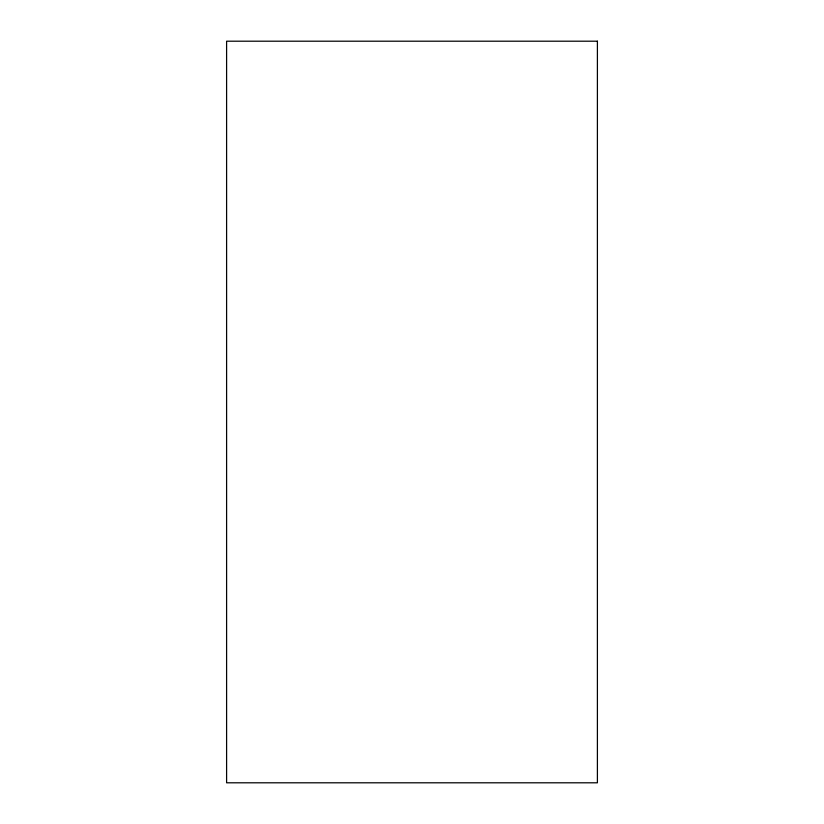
<?xml version="1.0" encoding="UTF-8"?>
<svg xmlns="http://www.w3.org/2000/svg" width="824" height="824" viewBox="0 0 824 824"><rect width="100%" height="100%" fill="white"/><g stroke="black" fill="none" stroke-linecap="round" stroke-linejoin="round"><path stroke-width="1.24" d="M597.4 41.2L226.6 41.2L226.6 782.8L597.4 782.8L597.4 41.2"/></g></svg>
